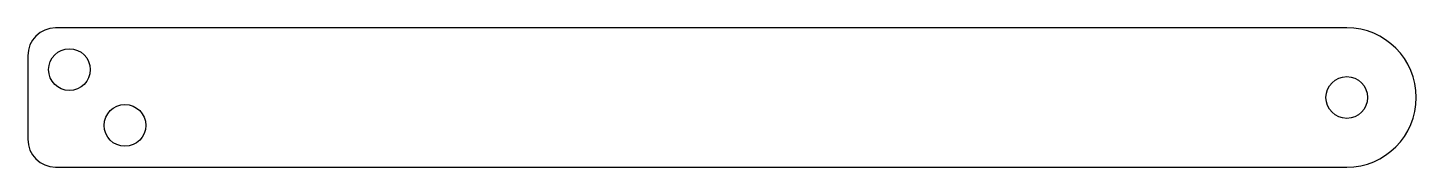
# Model space of a CAD drawing. Header units: millimetres. Extents: x -50 to 50, y -5 to 5.
import ezdxf

# ---------------------------------------------------------------- set-up
doc = ezdxf.new("R2010")
doc.units = ezdxf.units.MM

msp = doc.modelspace()

# ---------------------------------------------------------------- linework, layer by layer
at = {"color": 7, "linetype": 'Continuous', "lineweight": 25}
for p, q in [((45, 5), (-48, 5)), ((-50, 3), (-50, -3)), ((-48, -5), (45, -5))]:
    msp.add_line(p, q, dxfattribs=at)
for centre in [(-47, 2), (45, 0), (-43, -2)]:
    msp.add_circle(centre, 1.5, dxfattribs=at)
for centre, radius, start, end in [((-48, 3), 2, 90, 180), ((45, 0), 5, 270, 90), ((-48, -3), 2, 180, 270)]:
    msp.add_arc(centre, radius, start, end, dxfattribs=at)

doc.saveas('drawing.dxf')
